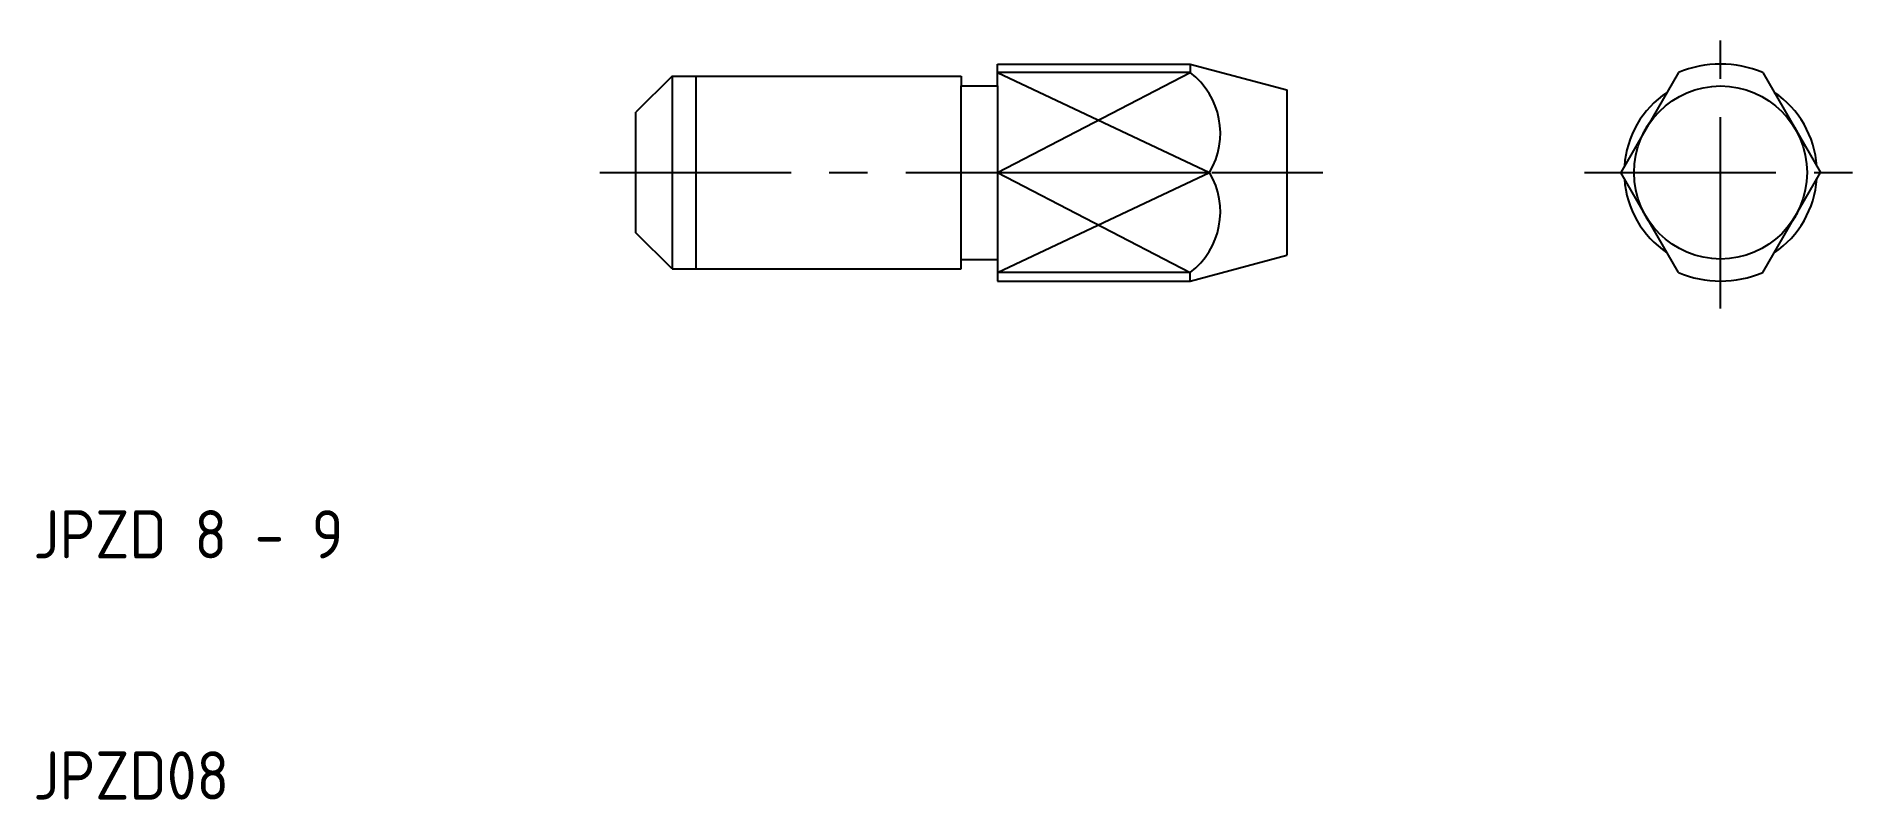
# Model space of a CAD drawing. Extents: x 10.1 to 85.6, y 10 to 41.6.
import ezdxf

# ---------------------------------------------------------------- set-up
doc = ezdxf.new("R2010")
doc.units = 0
doc.header["$LTSCALE"] = 0.25
doc.linetypes.add('CENTER', pattern=[50.8, 31.75, -6.35, 6.35, -6.35])
doc.layers.get('0').update_dxf_attribs({"linetype": 'CONTINUOUS'})
doc.layers.add('CENTER', color=1, linetype='CENTER')
doc.layers.add('PPMODEL2', color=3, linetype='CONTINUOUS')
doc.styles.get("Standard").update_dxf_attribs({"font": 'ISOCP.SHX', "bigfont": 'extfont.shx'})

msp = doc.modelspace()

# ---------------------------------------------------------------- linework, layer by layer
for p, q in [((50, 39.6), (50, 40.5)), ((50, 40.5), (58, 40.5)), ((58, 40.145781), (50, 40.145781)), ((58, 40.5), (58, 40.145781)), ((58, 40.5), (62, 39.428203)), ((78.25, 40.145781), (75.856432, 36)), ((81.75, 40.145781), (84.143568, 36)), ((36.5, 40), (35, 38.5)), ((36.5, 40), (36.5, 32)), ((36.5, 40), (48.5, 40)), ((37.5, 32), (37.5, 40)), ((48.5, 40), (48.5, 39.6)), ((48.5, 39.6), (50, 39.6)), ((48.5, 32.4), (48.5, 39.6)), ((50, 39.6), (50, 32.4)), ((62, 39.428203), (62, 32.571797)), ((35, 33.5), (35, 38.5)), ((50, 36), (58.8, 36)), ((78.25, 31.854219), (75.856432, 36)), ((81.75, 31.854219), (84.143568, 36)), ((36.5, 32), (35, 33.5)), ((58, 31.5), (62, 32.571797)), ((36.5, 32), (48.5, 32)), ((48.5, 32.4), (50, 32.4)), ((48.5, 32), (48.5, 32.4)), ((50, 32.4), (50, 31.5)), ((58, 31.854219), (50, 31.854219)), ((58, 31.5), (58, 31.854219)), ((50, 31.5), (58, 31.5))]:
    msp.add_line(p, q)
msp.add_circle((80, 36), 3.588435)
for centre, radius, start, end in [((56.075879, 37.624411), 3.171679, 329.192099, 52.651832), ((80, 36), 4.5, 67.11462, 112.88538), ((80, 36), 4, 123.780588, 176.219412), ((80, 36), 4, 3.780588, 56.219412), ((80, 36), 3.6, 145.406154, 154.593846), ((80, 36), 3.6, 25.406154, 34.593846), ((56.075879, 34.375589), 3.171679, 307.348168, 30.807901), ((80, 36), 4, 183.780588, 236.219412), ((80, 36), 4, 303.780588, 356.219412), ((80, 36), 3.6, 205.406154, 214.593846), ((80, 36), 3.6, 325.406154, 334.593846), ((80, 36), 4.5, 247.11462, 292.88538)]:
    msp.add_arc(centre, radius, start, end)
at = {"layer": 'CENTER', "color": 1, "linetype": 'CENTER'}
for p, q in [((80, 30.356432), (80, 41.643568)), ((33.5, 36), (63.5, 36)), ((74.356432, 36), (85.643568, 36))]:
    msp.add_line(p, q, dxfattribs=at)
at = {"layer": 'PPMODEL2'}
for p, q in [((50, 36), (58, 40.145781)), ((50, 40.145781), (58.8, 36)), ((50, 31.854219), (58.8, 36)), ((50, 36), (58, 31.854219))]:
    msp.add_line(p, q, dxfattribs=at)

# ---------------------------------------------------------------- texts
for s, p in [('JPZD 8 - 9', (10, 20)), ('JPZD08', (10, 10))]:
    msp.add_text(s, height=2).set_placement(p)

doc.saveas('drawing.dxf')
